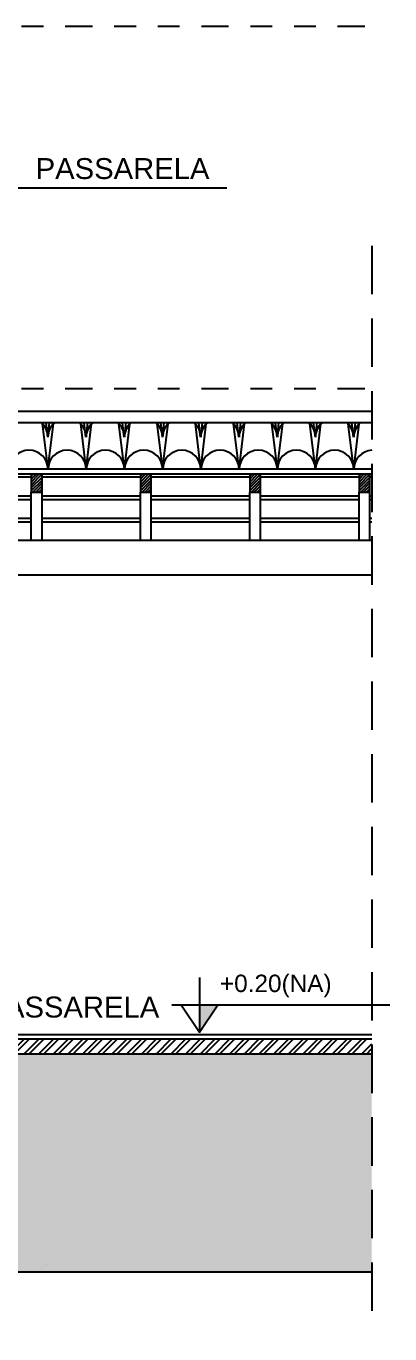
# Model space of a CAD drawing. Extents: x 183 to 373, y 23 to 105.
# Drawn here: x 225.96 to 227.63, y 72 to 78 of the extents above; entities that cross this region are included whole.
import ezdxf

# ---------------------------------------------------------------- set-up
doc = ezdxf.new("R2010")
doc.units = 0
doc.header["$LTSCALE"] = 0.005
for name, pattern in [('C5', [60, 50, -5, 0, -5]), ('HIDDEN', [9.525, 6.35, -3.175]), ('TRAÇO-2PTOS_P', [0.625, 0.25, -0.125, 0, -0.125, 0, -0.125])]:
    doc.linetypes.add(name, pattern=pattern)
doc.layers.get('0').update_dxf_attribs({"linetype": 'CONTINUOUS'})
for name, color, linetype in [('A-01', 1, 'CONTINUOUS'), ('A-CHAO_FACHADA', 8, 'CONTINUOUS'), ('A-COTAS', 1, 'CONTINUOUS'), ('A-PAREDE', 5, 'CONTINUOUS'), ('ARQ-EXO-1_100', 251, 'C5'), ('ARQ-HTC', 9, 'CONTINUOUS'), ('ARQ-PIS-CORTE', 2, 'CONTINUOUS'), ('ARQ-SMB-1_050', 1, 'CONTINUOUS'), ('ARQ-SMB-1_100', 1, 'CONTINUOUS'), ('ARQ-TXT-1_075', 2, 'CONTINUOUS'), ('BL-AR-TELHA 2', 2, 'CONTINUOUS'), ('EST-MET-VISTA1', 1, 'CONTINUOUS'), ('SIM', 1, 'CONTINUOUS')]:
    doc.layers.add(name, color=color, linetype=linetype)
doc.styles.add('ESC-50-A20', font='arial.ttf', dxfattribs={"height": 0.1})
doc.styles.add('FNDE Texto Cota 0025', font='verdana.ttf', dxfattribs={"height": 0.04})
doc.dimstyles.new('FNDE 1-0025', dxfattribs={"dimscale": 5, "dimtxt": 0.04, "dimasz": 0.01, "dimexe": 0.15, "dimexo": 0.15, "dimgap": 0.005, "dimtad": 1, "dimzin": 1, "dimdsep": 46, "dimtxsty": 'FNDE Texto Cota 0025', "dimblk": 'tic', "dimcen": 0.015, "dimdle": 0.15, "dimse1": 1, "dimse2": 1, "dimclrd": 251, "dimclre": 251, "dimclrt": 256, "dimaunit": 1, "dimadec": 3, "dimazin": 0, "dimtfac": 1, "dimtix": 1, "dimtmove": 2, "dimatfit": 3, "dimfxl": 0.15, "dimtvp": 1, "dimtolj": 1, "dimtzin": 0, "dimarcsym": 0})

# ---------------------------------------------------------------- blocks, each defined once
blk = doc.blocks.new('tic')
at = {"color": 251}
for p, q in [((-1, 0), (1, 0)), ((0, -1), (0, 1))]:
    blk.add_line(p, q, dxfattribs=at)
blk.add_line((-0.6, -0.6), (0.6, 0.6))
blk = doc.blocks.new('FNDE-Nível Corte-1_050')
blk.add_hatch(color=251).paths.add_polyline_path([(140.6568, -0.1868), (140.7408, -0.1868), (140.6568, -0.3128)])
at = {"color": 251}
for p, q in [((140.6568, -0.0608), (140.6568, -0.3128)), ((140.5308, -0.1868), (141.5308, -0.1868))]:
    blk.add_line(p, q, dxfattribs=at)
blk.add_lwpolyline([(140.5728, -0.1868), (140.6568, -0.3128), (140.7408, -0.1868)], dxfattribs=at)

msp = doc.modelspace()

# ---------------------------------------------------------------- hatches: boundary and pattern name
at = {"layer": 'A-COTAS'}
h = msp.add_hatch(dxfattribs=at)
h.set_pattern_fill('ANSI31', color=252, scale=0.003)
h.set_pattern_definition([(45, (330.657744, 14.733738), (-0.0067351921, 0.0067351921), [])])
h.paths.add_polyline_path([(226.0377, 75.947), (225.9877, 75.947), (225.9877, 75.8648), (226.0377, 75.8648)])
h = msp.add_hatch(dxfattribs=at)
h.set_pattern_fill('ANSI31', color=252, scale=0.003)
h.set_pattern_definition([(45, (331.159344, 14.733738), (-0.0067351921, 0.0067351921), [])])
h.paths.add_polyline_path([(226.5393, 75.947), (226.4893, 75.947), (226.4893, 75.8648), (226.5393, 75.8648)])
h = msp.add_hatch(dxfattribs=at)
h.set_pattern_fill('ANSI31', color=252, scale=0.003)
h.set_pattern_definition([(45, (331.660944, 14.733738), (-0.0067351921, 0.0067351921), [])])
h.paths.add_polyline_path([(227.0409, 75.947), (226.9909, 75.947), (226.9909, 75.8648), (227.0409, 75.8648)])
h = msp.add_hatch(dxfattribs=at)
h.set_pattern_fill('ANSI31', color=252, scale=0.003)
h.set_pattern_definition([(45, (332.162544, 14.733738), (-0.0067351921, 0.0067351921), [])])
h.paths.add_polyline_path([(227.5425, 75.947), (227.4925, 75.947), (227.4925, 75.8648), (227.5425, 75.8648)])
at = {"layer": 'ARQ-HTC'}
h = msp.add_hatch(dxfattribs=at)
h.set_pattern_fill('ANSI32', color=251, scale=0.005, style=0)
h.set_pattern_definition([(45, (84.714996, 34.55552), (-0.03367596, 0.03367596), []), (45, (84.737447, 34.55552), (-0.03367596, 0.03367596), [])])
h.paths.add_polyline_path([(227.5511, 73.2856), (227.5511, 73.3556), (224.5873, 73.3556), (224.5873, 73.2856)])
h = msp.add_hatch(dxfattribs=at)
h.set_pattern_fill('EARTH', color=252, scale=0.02, angle=45, style=0)
h.set_pattern_definition([(45, (84.715, 34.55552), (1e-17, 0.17960512), [0.127, -0.127]), (45, (84.68132, 34.5892), (1e-17, 0.17960512), [0.127, -0.127]), (45, (84.64764, 34.62287), (1e-17, 0.17960512), [0.127, -0.127]), (135, (84.64764, 34.64532), (-0.17960512, 1e-17), [0.127, -0.127]), (135, (84.68132, 34.679), (-0.17960512, 1e-17), [0.127, -0.127]), (135, (84.715, 34.71267), (-0.17960512, 1e-17), [0.127, -0.127])])
h.paths.add_polyline_path([(227.5511, 72.2856), (227.5511, 73.2856), (224.5873, 73.2856), (224.5873, 72.8856), (224.3873, 72.8856), (224.3873, 73.2856), (223.0373, 73.2856), (223.0373, 72.8856), (222.8873, 72.8856), (222.8873, 73.2856), (216.8873, 73.2856), (216.8873, 72.8856), (216.7373, 72.8856), (216.7373, 73.2356), (214.957, 73.2356), (214.957, 72.2856)])

# ---------------------------------------------------------------- linework, layer by layer
at = {"layer": 'A-01'}
for p, q in [((227.5511, 76.2356), (224.6643, 76.2356)), ((227.5511, 76.1835), (224.6643, 76.1835)), ((227.5511, 75.97), (224.6643, 75.97))]:
    msp.add_line(p, q, dxfattribs=at)
at = {"layer": 'A-CHAO_FACHADA'}
for p, q in [((225.5361, 75.935), (225.9877, 75.935)), ((226.0377, 75.935), (226.4893, 75.935)), ((226.5393, 75.935), (226.9909, 75.935)), ((227.0409, 75.935), (227.4925, 75.935)), ((227.5425, 75.935), (227.5511, 75.935)), ((225.5361, 75.8488), (225.9877, 75.8488)), ((225.5361, 75.8315), (225.9877, 75.8315)), ((226.0377, 75.8488), (226.4893, 75.8488)), ((226.0377, 75.8315), (226.4893, 75.8315)), ((226.5393, 75.8488), (226.9909, 75.8488)), ((226.5393, 75.8315), (226.9909, 75.8315)), ((227.0409, 75.8488), (227.4925, 75.8488)), ((227.0409, 75.8315), (227.4925, 75.8315)), ((227.5425, 75.8488), (227.5511, 75.8488)), ((227.5425, 75.8315), (227.5511, 75.8315)), ((225.5361, 75.7453), (225.9877, 75.7453)), ((225.5361, 75.7281), (225.9877, 75.7281)), ((226.0377, 75.7453), (226.4893, 75.7453)), ((226.0377, 75.7281), (226.4893, 75.7281)), ((226.5393, 75.7453), (226.9909, 75.7453)), ((226.5393, 75.7281), (226.9909, 75.7281)), ((227.0409, 75.7453), (227.4925, 75.7453)), ((227.0409, 75.7281), (227.4925, 75.7281)), ((227.5425, 75.7453), (227.5511, 75.7453)), ((227.5425, 75.7281), (227.5511, 75.7281))]:
    msp.add_line(p, q, dxfattribs=at)
at = {"layer": 'A-COTAS', "color": 5, "linetype": 'HIDDEN', "ltscale": 7}
msp.add_line((227.5511, 76.9959), (227.5511, 72.0011), dxfattribs=at)
at = {"layer": 'A-PAREDE', "color": 5}
for p, q in [((216.8873, 73.3556), (227.5511, 73.3556)), ((227.5511, 73.2856), (224.5873, 73.2856))]:
    msp.add_line(p, q, dxfattribs=at)
at = {"layer": 'ARQ-EXO-1_100', "color": 252, "linetype": 'TRAÇO-2PTOS_P', "ltscale": 100}
for p, q in [((213.6442, 78.0043), (227.5511, 78.0043)), ((213.6442, 76.3406), (227.5511, 76.3406)), ((213.6442, 73.3756), (227.5511, 73.3756))]:
    msp.add_line(p, q, dxfattribs=at)
at = {"layer": 'ARQ-HTC', "color": 252}
msp.add_lwpolyline([(214.957, 73.2356), (214.957, 72.2856), (227.5511, 72.2856)], dxfattribs=at)
at = {"layer": 'ARQ-PIS-CORTE'}
msp.add_line((223.0373, 73.3756), (227.5511, 73.3756), dxfattribs=at)
at = {"layer": 'BL-AR-TELHA 2'}
for p, q in [((226.0643, 76.1176), (226.0563, 76.1835)), ((226.0648, 76.1223), (226.0722, 76.1835)), ((226.2393, 76.1176), (226.2313, 76.1835)), ((226.2404, 76.1223), (226.2478, 76.1835)), ((226.4148, 76.1176), (226.4069, 76.1835)), ((226.416, 76.1223), (226.4233, 76.1835)), ((226.5904, 76.1176), (226.5825, 76.1835)), ((226.591, 76.1223), (226.5983, 76.1835)), ((226.7654, 76.1176), (226.7575, 76.1835)), ((226.7665, 76.1223), (226.7739, 76.1835)), ((226.941, 76.1176), (226.933, 76.1835)), ((226.9421, 76.1223), (226.9495, 76.1835)), ((227.1165, 76.1176), (227.1086, 76.1835)), ((227.1165, 76.1176), (227.1086, 76.1835)), ((227.1177, 76.1223), (227.125, 76.1835)), ((227.2921, 76.1176), (227.2842, 76.1835)), ((227.2927, 76.1223), (227.3, 76.1835)), ((227.4671, 76.1176), (227.4592, 76.1835)), ((227.4682, 76.1223), (227.4756, 76.1835)), ((226.0654, 75.97), (226.0402, 76.179)), ((226.0648, 75.97), (226.09, 76.179)), ((226.2404, 75.97), (226.2152, 76.179)), ((226.2404, 75.97), (226.2655, 76.179)), ((226.416, 75.97), (226.3908, 76.179)), ((226.416, 75.97), (226.4411, 76.179)), ((226.5915, 75.97), (226.5664, 76.179)), ((226.591, 75.97), (226.6161, 76.179)), ((226.7665, 75.97), (226.7414, 76.179)), ((226.7665, 75.97), (226.7917, 76.179)), ((226.9421, 75.97), (226.9169, 76.179)), ((226.9421, 75.97), (226.9673, 76.179)), ((227.1177, 75.97), (227.0925, 76.179)), ((227.1171, 75.97), (227.1423, 76.179)), ((227.2927, 75.97), (227.2675, 76.179)), ((227.2927, 75.97), (227.3178, 76.179)), ((227.4682, 75.97), (227.4431, 76.179)), ((227.4682, 75.97), (227.4934, 76.179))]:
    msp.add_line(p, q, dxfattribs=at)
for centre, start, end in [((225.9773, 76.1176), 0, 48.90477), ((226.1523, 76.1176), 131.09523, 180), ((226.1523, 76.1176), 0, 48.90477), ((226.3279, 76.1176), 131.09523, 180), ((226.3279, 76.1176), 0, 48.90477), ((226.5035, 76.1176), 131.09523, 180), ((226.5035, 76.1176), 0, 48.90477), ((226.6785, 76.1176), 131.09523, 180), ((226.6785, 76.1176), 0, 48.90477), ((226.854, 76.1176), 131.09523, 180), ((226.854, 76.1176), 0, 48.90477), ((227.0296, 76.1176), 131.09523, 180), ((227.0296, 76.1176), 0, 48.90477), ((227.0296, 76.1176), 0, 48.90477), ((227.2052, 76.1176), 131.09523, 180), ((227.2052, 76.1176), 0, 48.90477), ((227.3802, 76.1176), 131.09523, 180), ((227.3802, 76.1176), 0, 48.90477), ((227.5557, 76.1176), 131.09523, 180), ((225.9779, 75.97), 0, 180), ((226.1529, 75.97), 0, 180), ((226.3285, 75.97), 0, 180), ((226.504, 75.97), 0, 180), ((226.679, 75.97), 0, 180), ((226.8546, 75.97), 0, 180), ((227.0302, 75.97), 0, 180), ((227.2052, 75.97), 0, 180), ((227.3807, 75.97), 0, 180), ((227.5563, 75.97), 93.41725, 180)]:
    msp.add_arc(centre, 0.0875, start, end, dxfattribs=at)
at = {"layer": 'EST-MET-VISTA1'}
for p, q in [((227.5511, 75.947), (224.6643, 75.947)), ((225.9877, 75.6453), (225.9877, 75.8648)), ((226.0377, 75.6453), (226.0377, 75.8648)), ((226.4893, 75.6453), (226.4893, 75.8648)), ((226.5393, 75.6453), (226.5393, 75.8648)), ((226.9909, 75.6453), (226.9909, 75.8648)), ((227.0409, 75.6453), (227.0409, 75.8648)), ((227.4925, 75.6453), (227.4925, 75.8648)), ((227.5425, 75.6453), (227.5425, 75.8648)), ((224.9463, 75.6453), (227.5511, 75.6453)), ((225.0963, 75.4853), (227.5511, 75.4853))]:
    msp.add_line(p, q, dxfattribs=at)
at = {"layer": 'EST-MET-VISTA1', "color": 2}
for points in [[(226.0377, 75.947), (225.9877, 75.947), (225.9877, 75.8648), (226.0377, 75.8648)], [(226.5393, 75.947), (226.4893, 75.947), (226.4893, 75.8648), (226.5393, 75.8648)], [(227.0409, 75.947), (226.9909, 75.947), (226.9909, 75.8648), (227.0409, 75.8648)], [(227.5425, 75.947), (227.4925, 75.947), (227.4925, 75.8648), (227.5425, 75.8648)]]:
    msp.add_lwpolyline(points, close=True, dxfattribs=at)
at = {"layer": 'SIM'}
msp.add_line((226.0567, 72.3217), (226.0567, 72.3217), dxfattribs=at)

# ---------------------------------------------------------------- block references
at = {"layer": 'ARQ-SMB-1_050'}
msp.add_blockref('FNDE-Nível Corte-1_050', (86.1031, 73.6983), dxfattribs=at)

# ---------------------------------------------------------------- texts
at = {"layer": 'ARQ-SMB-1_050', "style": 'ESC-50-A20'}
msp.add_attdef('+0.20(NA)', (226.8542, 73.5701), 'NA', height=0.08, dxfattribs=at)
at = {"layer": 'ARQ-TXT-1_075', "insert": (226.0086, 77.3985, 1.8897), "char_height": 0.096, "width": 0.748807, "attachment_point": 1, "style": 'ESC-50-A20'}
msp.add_mtext('PASSARELA', dxfattribs=at)
at = {"layer": 'ARQ-TXT-1_075', "insert": (225.7783, 73.5493), "char_height": 0.096, "attachment_point": 1, "style": 'ESC-50-A20'}
msp.add_mtext_dynamic_manual_height_columns('PASSARELA', width=1.144669, gutter_width=0.5, heights=[0], dxfattribs=at)

# ---------------------------------------------------------------- leaders
at = {"layer": 'ARQ-SMB-1_100'}
msp.add_leader([(225.9167, 76.1468, 1.8897), (225.9167, 77.2624, 1.8897), (226.8853, 77.2624, 1.8897)], dimstyle='FNDE 1-0025', override={"dimtad": 0, "dimfxl": 0.025, "dimarcsym": 1}, dxfattribs=at)

doc.saveas('drawing.dxf')
